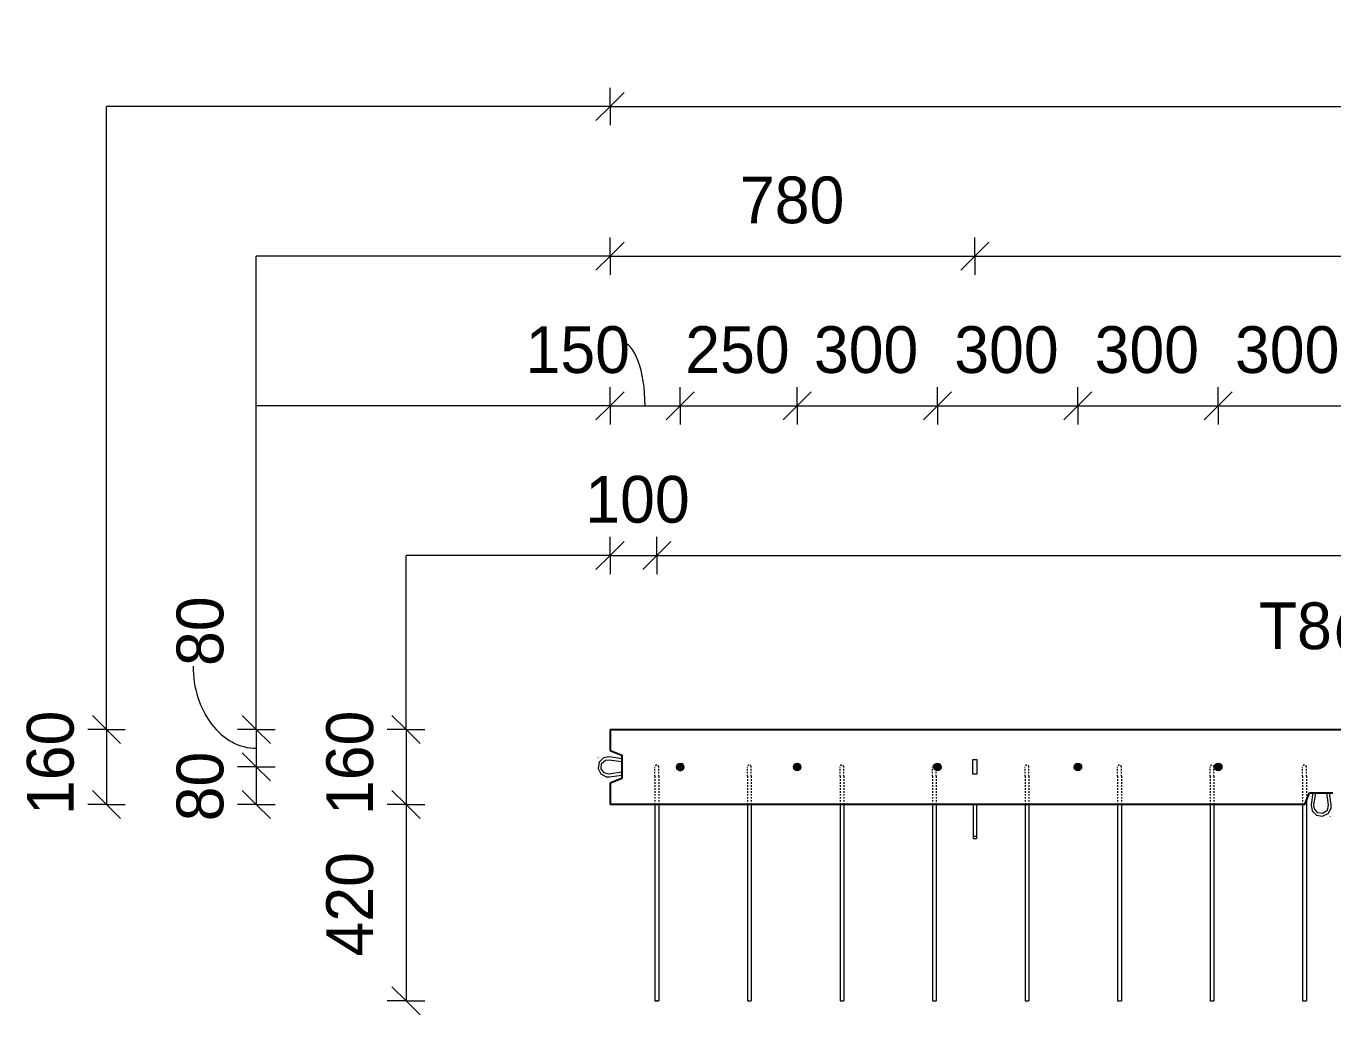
# Model space of a CAD drawing. Header units: millimetres. Extents: x 28381 to 58965, y 1600 to 31954.
# Drawn here: x 50509 to 53302, y 29840 to 31954 of the extents above; entities that cross this region are included whole.
import ezdxf

# ---------------------------------------------------------------- set-up
doc = ezdxf.new("R2010")
doc.units = ezdxf.units.MM
doc.linetypes.add('Dash', pattern=[6.36, 3.18, -3.18])
for name, color, linetype, lineweight in [('A-ANNO-DIMS', 211, 'Continuous', 9), ('A-ANNO-DIMS-40', 211, 'Continuous', 9), ('A-DETL-MBND', 5, 'Continuous', 18), ('A-GENM', 13, 'Continuous', 18), ('A-WALL', 113, 'Continuous', 25), ('S-RBAR', 171, 'Continuous', 18)]:
    doc.layers.add(name, color=color, linetype=linetype, lineweight=lineweight)
doc.styles.add('Nirmala UI Semilight', font='NirmalaS.ttf', dxfattribs={"height": 100})
doc.dimstyles.new('Diagonal_-_2_5mm_NI_UI', dxfattribs={"dimscale": 304.8, "dimtxt": 104.736395, "dimasz": 0.19685, "dimexe": 0.131234, "dimexo": 0.0625, "dimgap": 0.131234, "dimtad": 1, "dimdec": 4, "dimzin": 0, "dimdsep": 46, "dimtxsty": 'Nirmala UI Semilight', "dimblk1": 'OBLIQUE', "dimblk2": 'OBLIQUE', "dimsah": 1, "dimcen": 0.09, "dimazin": 0, "dimtfac": 1, "dimtdec": 4, "dimtix": 1, "dimtmove": 0, "dimatfit": 3, "dimfxl": 0.131234, "dimfxlon": 1, "dimtvp": 1, "dimtolj": 1, "dimtzin": 0, "dimarcsym": 2})
doc.dimstyles.new('Diagonal_-_2_5mm_NI_UI_1', dxfattribs={"dimscale": 304.8, "dimtxt": 104.736395, "dimasz": 0.19685, "dimexe": 0.131234, "dimexo": 0.0625, "dimgap": 0.131234, "dimtad": 1, "dimdec": 4, "dimzin": 0, "dimdsep": 46, "dimtxsty": 'Nirmala UI Semilight', "dimblk1": 'OBLIQUE', "dimblk2": 'OBLIQUE', "dimsah": 1, "dimcen": 0.09, "dimazin": 0, "dimtfac": 1, "dimtdec": 4, "dimtix": 1, "dimtmove": 1, "dimatfit": 3, "dimfxl": 0.131234, "dimfxlon": 1, "dimtvp": 1, "dimtolj": 1, "dimtzin": 0, "dimarcsym": 2})

# ---------------------------------------------------------------- blocks, each defined once
blk = doc.blocks.new('loopbox down bent - Wire Loop-602462-Elevation Top1')
at = {"layer": 'A-GENM'}
for p, q in [((66857.2, 30390.6), (66858, 30390.6)), ((66908, 30387.9), (66882, 30391.7)), ((66907.2, 30390.2), (66907.2, 30388.6)), ((66907.2, 30388.6), (66908, 30388.6)), ((66881.1, 30385.7), (66907.5, 30381.8)), ((66907.5, 30381.8), (66908, 30381.7)), ((66907.5, 30359), (66881.1, 30355.1)), ((66882, 30349.1), (66908, 30352.9)), ((66908, 30352.2), (66907.2, 30352.2)), ((66907.2, 30352.2), (66907.2, 30350.6)), ((66908, 30359), (66907.5, 30359)), ((66907.6, 30358.1), (66907.5, 30359)), ((66907.7, 30357.5), (66907.6, 30358.1)), ((66907.8, 30356.7), (66907.7, 30357.5)), ((66908, 30355.2), (66907.8, 30356.7))]:
    blk.add_line(p, q, dxfattribs=at)
at = {"layer": 'A-GENM', "flags": 128}
for points in [[(66882, 30391.7), (66869, 30389.6), (66859.7, 30380.3), (66857.5, 30367.3), (66863.2, 30355.5), (66874.8, 30349.2), (66882, 30349.1)], [(66881.1, 30355.1), (66870.3, 30357.5), (66863.9, 30366.5), (66865.1, 30377.5), (66873.4, 30384.9), (66881.1, 30385.7)]]:
    blk.add_lwpolyline(points, dxfattribs=at)
at = {"layer": 'A-GENM'}
for centre, start, end in [((66908.4, 30390.2), 112.2055, 180), ((66908.4, 30350.6), 180, 247.7945)]:
    blk.add_arc(centre, 1.2, start, end, dxfattribs=at)
blk = doc.blocks.new('loopbox down bent - Wire Loop-V6-Elevation Top1')
at = {"layer": 'A-GENM'}
for p, q in [((68385.5, 30315.4), (68381.7, 30289.3)), ((68383.2, 30314.6), (68384.8, 30314.6)), ((68384.8, 30314.6), (68384.8, 30315.4)), ((68387.7, 30288.4), (68391.6, 30314.9)), ((68389.4, 30315.2), (68387.8, 30315.3)), ((68390.1, 30315.1), (68389.4, 30315.2)), ((68390.7, 30315), (68390.1, 30315.1)), ((68391.6, 30314.9), (68390.7, 30315)), ((68391.6, 30314.9), (68391.7, 30315.3)), ((68414.4, 30315.4), (68414.5, 30314.8)), ((68414.5, 30314.8), (68418.3, 30288.4)), ((68424.4, 30289.3), (68420.5, 30315.4)), ((68421.2, 30315.4), (68421.2, 30314.6)), ((68421.2, 30314.6), (68422.8, 30314.6)), ((68423.2, 30264.5), (68423.2, 30265.3))]:
    blk.add_line(p, q, dxfattribs=at)
at = {"layer": 'A-GENM', "flags": 128}
for points in [[(68381.7, 30289.3), (68383.9, 30276.4), (68393.1, 30267), (68406.1, 30264.9), (68417.9, 30270.6), (68424.2, 30282.1), (68424.4, 30289.3)], [(68418.3, 30288.4), (68415.9, 30277.6), (68406.9, 30271.2), (68395.9, 30272.4), (68388.6, 30280.7), (68387.7, 30288.4)]]:
    blk.add_lwpolyline(points, dxfattribs=at)
at = {"layer": 'A-GENM'}
for centre, start, end in [((68383.2, 30315.8), 202.2055, 270), ((68422.8, 30315.8), 270, 337.7945)]:
    blk.add_arc(centre, 1.2, start, end, dxfattribs=at)
blk = doc.blocks.new('RR spread anchor face based - RR-SA-1_4-160-614768-Elevation Top1')
at = {"layer": 'A-GENM'}
for p, q in [((67660, 30222.4), (67660, 30290.3)), ((67666, 30290.3), (67666, 30222.4)), ((67660, 30217.4), (67660, 30222.4)), ((67660, 30222.4), (67666, 30222.4)), ((67666, 30222.4), (67666, 30217.4)), ((67660, 30217.4), (67666, 30217.4))]:
    blk.add_line(p, q, dxfattribs=at)
blk = doc.blocks.new('RR spread anchor face based - RR-SA-2_5-250-614728-Elevation Top1')
at = {"layer": 'A-GENM'}
for p, q in [((67668, 30385.4), (67658, 30385.4)), ((67658, 30385.4), (67658, 30355.4)), ((67668, 30355.4), (67668, 30385.4)), ((67658, 30355.4), (67668, 30355.4))]:
    blk.add_line(p, q, dxfattribs=at)
blk = doc.blocks.new('DIMBLOCK47-Elevation Top1')
at = {"layer": 'A-ANNO-DIMS-40'}
for p, q in [((51756.7, 31782.2), (51756.7, 31822.2)), ((55516.7, 31782.2), (55516.7, 31822.2)), ((51756.7, 31782.2), (51786.7, 31812.2)), ((55516.7, 31782.2), (55546.7, 31812.2)), ((51756.7, 31782.2), (51726.7, 31752.2)), ((51756.7, 31782.2), (55516.7, 31782.2)), ((51756.7, 31782.2), (51756.7, 31742.2)), ((55516.7, 31782.2), (55486.7, 31752.2)), ((55516.7, 31782.2), (55516.7, 31742.2))]:
    blk.add_line(p, q, dxfattribs=at)
at = {"layer": 'A-ANNO-DIMS-40', "color": 0, "insert": (53486.3, 31952.6), "char_height": 100, "width": 361.055, "attachment_point": 1, "line_spacing_factor": 1.142579, "style": 'Nirmala UI Semilight'}
blk.add_mtext('3760', dxfattribs=at)
blk = doc.blocks.new('_Oblique')
at = {"color": 0, "linetype": 'ByBlock', "lineweight": -2}
blk.add_line((-0.5, -0.5), (0.5, 0.5), dxfattribs=at)
blk = doc.blocks.new('DIMBLOCK48-Elevation Top1')
at = {"layer": 'A-ANNO-DIMS-40'}
for p, q in [((51756.7, 31462.2), (51756.7, 31502.2)), ((51756.7, 31462.2), (51786.7, 31492.2)), ((52536.7, 31462.2), (52536.7, 31502.2)), ((52536.7, 31462.2), (52566.7, 31492.2)), ((51756.7, 31462.2), (51726.7, 31432.2)), ((51756.7, 31462.2), (52536.7, 31462.2)), ((51756.7, 31462.2), (51756.7, 31422.2)), ((52536.7, 31462.2), (52506.7, 31432.2)), ((52536.7, 31462.2), (52536.7, 31422.2))]:
    blk.add_line(p, q, dxfattribs=at)
at = {"layer": 'A-ANNO-DIMS-40', "color": 0, "insert": (52034.4, 31632.6), "char_height": 100, "width": 269.649, "attachment_point": 1, "line_spacing_factor": 1.142579, "style": 'Nirmala UI Semilight'}
blk.add_mtext('780', dxfattribs=at)
blk = doc.blocks.new('DIMBLOCK49-Elevation Top1')
at = {"layer": 'A-ANNO-DIMS-40'}
for p, q in [((52536.7, 31462.2), (52536.7, 31502.2)), ((52536.7, 31462.2), (52566.7, 31492.2)), ((54346.7, 31462.2), (54346.7, 31502.2)), ((54346.7, 31462.2), (54376.7, 31492.2)), ((52536.7, 31462.2), (52506.7, 31432.2)), ((52536.7, 31462.2), (54346.7, 31462.2)), ((52536.7, 31462.2), (52536.7, 31422.2)), ((54346.7, 31462.2), (54316.7, 31432.2)), ((54346.7, 31462.2), (54346.7, 31422.2))]:
    blk.add_line(p, q, dxfattribs=at)
at = {"layer": 'A-ANNO-DIMS-40', "color": 0, "insert": (53312.2, 31632.6), "char_height": 100, "width": 310.781, "attachment_point": 1, "line_spacing_factor": 1.142579, "style": 'Nirmala UI Semilight'}
blk.add_mtext('1810', dxfattribs=at)
blk = doc.blocks.new('DIMBLOCK51-Elevation Top1')
at = {"layer": 'A-ANNO-DIMS-40'}
for p, q in [((51756.7, 31142.2), (51756.7, 31182.2)), ((51756.7, 31142.2), (51786.7, 31172.2)), ((51906.7, 31142.2), (51906.7, 31182.2)), ((51906.7, 31142.2), (51936.7, 31172.2)), ((51756.7, 31142.2), (51726.7, 31112.2)), ((51756.7, 31142.2), (51906.7, 31142.2)), ((51756.7, 31142.2), (51756.7, 31102.2)), ((51906.7, 31142.2), (51876.7, 31112.2)), ((51906.7, 31142.2), (51906.7, 31102.2))]:
    blk.add_line(p, q, dxfattribs=at)
blk.add_ellipse((51781.8, 31142.2), major_axis=(0, 135.2), ratio=0.368957, start_param=4.712389, end_param=6.283185, dxfattribs=at)
at = {"layer": 'A-ANNO-DIMS-40', "color": 0, "insert": (51576.2, 31312.6), "char_height": 100, "width": 246.797, "attachment_point": 1, "line_spacing_factor": 1.142579, "style": 'Nirmala UI Semilight'}
blk.add_mtext('150', dxfattribs=at)
blk = doc.blocks.new('DIMBLOCK52-Elevation Top1')
at = {"layer": 'A-ANNO-DIMS-40'}
for p, q in [((51906.7, 31142.2), (51906.7, 31182.2)), ((51906.7, 31142.2), (51936.7, 31172.2)), ((52156.7, 31142.2), (52156.7, 31182.2)), ((52156.7, 31142.2), (52186.7, 31172.2)), ((51906.7, 31142.2), (51876.7, 31112.2)), ((51906.7, 31142.2), (52156.7, 31142.2)), ((51906.7, 31142.2), (51906.7, 31102.2)), ((52156.7, 31142.2), (52126.7, 31112.2)), ((52156.7, 31142.2), (52156.7, 31102.2))]:
    blk.add_line(p, q, dxfattribs=at)
at = {"layer": 'A-ANNO-DIMS-40', "color": 0, "insert": (51917.5, 31312.6), "char_height": 100, "width": 274.219, "attachment_point": 1, "line_spacing_factor": 1.142579, "style": 'Nirmala UI Semilight'}
blk.add_mtext('250', dxfattribs=at)
blk = doc.blocks.new('DIMBLOCK53-Elevation Top1')
at = {"layer": 'A-ANNO-DIMS-40'}
for p, q in [((52156.7, 31142.2), (52156.7, 31182.2)), ((52156.7, 31142.2), (52186.7, 31172.2)), ((52456.7, 31142.2), (52456.7, 31182.2)), ((52456.7, 31142.2), (52486.7, 31172.2)), ((52156.7, 31142.2), (52126.7, 31112.2)), ((52156.7, 31142.2), (52456.7, 31142.2)), ((52156.7, 31142.2), (52156.7, 31102.2)), ((52456.7, 31142.2), (52426.7, 31112.2)), ((52456.7, 31142.2), (52456.7, 31102.2))]:
    blk.add_line(p, q, dxfattribs=at)
at = {"layer": 'A-ANNO-DIMS-40', "color": 0, "insert": (52192.5, 31312.6), "char_height": 100, "width": 274.219, "attachment_point": 1, "line_spacing_factor": 1.142579, "style": 'Nirmala UI Semilight'}
blk.add_mtext('300', dxfattribs=at)
blk = doc.blocks.new('DIMBLOCK54-Elevation Top1')
at = {"layer": 'A-ANNO-DIMS-40'}
for p, q in [((52456.7, 31142.2), (52456.7, 31182.2)), ((52456.7, 31142.2), (52486.7, 31172.2)), ((52756.7, 31142.2), (52756.7, 31182.2)), ((52756.7, 31142.2), (52786.7, 31172.2)), ((52456.7, 31142.2), (52426.7, 31112.2)), ((52456.7, 31142.2), (52756.7, 31142.2)), ((52456.7, 31142.2), (52456.7, 31102.2)), ((52756.7, 31142.2), (52726.7, 31112.2)), ((52756.7, 31142.2), (52756.7, 31102.2))]:
    blk.add_line(p, q, dxfattribs=at)
at = {"layer": 'A-ANNO-DIMS-40', "color": 0, "insert": (52492.5, 31312.6), "char_height": 100, "width": 274.219, "attachment_point": 1, "line_spacing_factor": 1.142579, "style": 'Nirmala UI Semilight'}
blk.add_mtext('300', dxfattribs=at)
blk = doc.blocks.new('DIMBLOCK55-Elevation Top1')
at = {"layer": 'A-ANNO-DIMS-40'}
for p, q in [((52756.7, 31142.2), (52756.7, 31182.2)), ((52756.7, 31142.2), (52786.7, 31172.2)), ((53056.7, 31142.2), (53056.7, 31182.2)), ((53056.7, 31142.2), (53086.7, 31172.2)), ((52756.7, 31142.2), (52726.7, 31112.2)), ((52756.7, 31142.2), (53056.7, 31142.2)), ((52756.7, 31142.2), (52756.7, 31102.2)), ((53056.7, 31142.2), (53026.7, 31112.2)), ((53056.7, 31142.2), (53056.7, 31102.2))]:
    blk.add_line(p, q, dxfattribs=at)
at = {"layer": 'A-ANNO-DIMS-40', "color": 0, "insert": (52792.5, 31312.6), "char_height": 100, "width": 274.219, "attachment_point": 1, "line_spacing_factor": 1.142579, "style": 'Nirmala UI Semilight'}
blk.add_mtext('300', dxfattribs=at)
blk = doc.blocks.new('DIMBLOCK56-Elevation Top1')
at = {"layer": 'A-ANNO-DIMS-40'}
for p, q in [((53056.7, 31142.2), (53056.7, 31182.2)), ((53056.7, 31142.2), (53086.7, 31172.2)), ((53356.7, 31142.2), (53356.7, 31182.2)), ((53356.7, 31142.2), (53386.7, 31172.2)), ((53056.7, 31142.2), (53026.7, 31112.2)), ((53056.7, 31142.2), (53356.7, 31142.2)), ((53056.7, 31142.2), (53056.7, 31102.2)), ((53356.7, 31142.2), (53326.7, 31112.2)), ((53356.7, 31142.2), (53356.7, 31102.2))]:
    blk.add_line(p, q, dxfattribs=at)
at = {"layer": 'A-ANNO-DIMS-40', "color": 0, "insert": (53092.5, 31312.6), "char_height": 100, "width": 274.219, "attachment_point": 1, "line_spacing_factor": 1.142579, "style": 'Nirmala UI Semilight'}
blk.add_mtext('300', dxfattribs=at)
blk = doc.blocks.new('DIMBLOCK65-Elevation Top1')
at = {"layer": 'A-ANNO-DIMS-40'}
for p, q in [((51756.7, 30822.2), (51756.7, 30862.2)), ((51756.7, 30822.2), (51786.7, 30852.2)), ((51856.7, 30822.2), (51856.7, 30862.2)), ((51856.7, 30822.2), (51886.7, 30852.2)), ((51756.7, 30822.2), (51726.7, 30792.2)), ((51756.7, 30822.2), (51856.7, 30822.2)), ((51756.7, 30822.2), (51756.7, 30782.2)), ((51856.7, 30822.2), (51826.7, 30792.2)), ((51856.7, 30822.2), (51856.7, 30782.2))]:
    blk.add_line(p, q, dxfattribs=at)
at = {"layer": 'A-ANNO-DIMS-40', "color": 0, "insert": (51703.9, 30992.6), "char_height": 100, "width": 246.797, "attachment_point": 1, "line_spacing_factor": 1.142579, "style": 'Nirmala UI Semilight'}
blk.add_mtext('100', dxfattribs=at)
blk = doc.blocks.new('DIMBLOCK66-Elevation Top1')
at = {"layer": 'A-ANNO-DIMS-40'}
for p, q in [((51856.7, 30822.2), (51856.7, 30862.2)), ((51856.7, 30822.2), (51886.7, 30852.2)), ((55416.7, 30822.2), (55416.7, 30862.2)), ((55416.7, 30822.2), (55446.7, 30852.2)), ((51856.7, 30822.2), (51826.7, 30792.2)), ((51856.7, 30822.2), (55416.7, 30822.2)), ((51856.7, 30822.2), (51856.7, 30782.2)), ((55416.7, 30822.2), (55386.7, 30792.2)), ((55416.7, 30822.2), (55416.7, 30782.2))]:
    blk.add_line(p, q, dxfattribs=at)
at = {"layer": 'A-ANNO-DIMS-40', "color": 0, "char_height": 100, "attachment_point": 1, "line_spacing_factor": 1.142579, "style": 'Nirmala UI Semilight'}
for s, insert, width in [('3560', (53484.4, 30992.6), 365.625), ('T8@200mmC/C', (53143.5, 30722.2), 1183.712)]:
    blk.add_mtext(s, dxfattribs=dict(at, insert=insert, width=width))
blk = doc.blocks.new('DIMBLOCK68-Elevation Top1')
at = {"layer": 'A-ANNO-DIMS-40'}
for p, q in [((50680.7, 30450.4), (50650.7, 30480.4)), ((50680.7, 30450.4), (50640.7, 30450.4)), ((50680.7, 30450.4), (50680.7, 30290.4)), ((50680.7, 30450.4), (50710.7, 30420.4)), ((50680.7, 30450.4), (50720.7, 30450.4)), ((50680.7, 30290.4), (50650.7, 30320.4)), ((50680.7, 30290.4), (50640.7, 30290.4)), ((50680.7, 30290.4), (50710.7, 30260.4)), ((50680.7, 30290.4), (50720.7, 30290.4))]:
    blk.add_line(p, q, dxfattribs=at)
at = {"layer": 'A-ANNO-DIMS-40', "color": 0, "insert": (50510.2, 30267.6), "char_height": 100, "width": 246.797, "attachment_point": 1, "rotation": 90, "line_spacing_factor": 1.142579, "style": 'Nirmala UI Semilight'}
blk.add_mtext('160', dxfattribs=at)
blk = doc.blocks.new('DIMBLOCK69-Elevation Top1')
at = {"layer": 'A-ANNO-DIMS-40'}
for p, q in [((51000.7, 30450.4), (50970.7, 30480.4)), ((51000.7, 30450.4), (50960.7, 30450.4)), ((51000.7, 30450.4), (51000.7, 30370.4)), ((51000.7, 30450.4), (51030.7, 30420.4)), ((51000.7, 30450.4), (51040.7, 30450.4)), ((51000.7, 30370.4), (50970.7, 30400.4)), ((51000.7, 30370.4), (50960.7, 30370.4)), ((51000.7, 30370.4), (51030.7, 30340.4)), ((51000.7, 30370.4), (51040.7, 30370.4))]:
    blk.add_line(p, q, dxfattribs=at)
blk.add_ellipse((51000.7, 30586.2), major_axis=(0, 175.8), ratio=0.769168, start_param=1.570796, end_param=3.141593, dxfattribs=at)
at = {"layer": 'A-ANNO-DIMS-40', "color": 0, "insert": (50830.2, 30586.2), "char_height": 100, "width": 182.813, "attachment_point": 1, "rotation": 90, "line_spacing_factor": 1.142579, "style": 'Nirmala UI Semilight'}
blk.add_mtext('80', dxfattribs=at)
blk = doc.blocks.new('DIMBLOCK70-Elevation Top1')
at = {"layer": 'A-ANNO-DIMS-40'}
for p, q in [((51000.7, 30370.4), (50970.7, 30400.4)), ((51000.7, 30370.4), (50960.7, 30370.4)), ((51000.7, 30370.4), (51000.7, 30290.4)), ((51000.7, 30370.4), (51030.7, 30340.4)), ((51000.7, 30370.4), (51040.7, 30370.4)), ((51000.7, 30290.4), (50970.7, 30320.4)), ((51000.7, 30290.4), (50960.7, 30290.4)), ((51000.7, 30290.4), (51030.7, 30260.4)), ((51000.7, 30290.4), (51040.7, 30290.4))]:
    blk.add_line(p, q, dxfattribs=at)
at = {"layer": 'A-ANNO-DIMS-40', "color": 0, "insert": (50830.2, 30254.2), "char_height": 100, "width": 182.813, "attachment_point": 1, "rotation": 90, "line_spacing_factor": 1.142579, "style": 'Nirmala UI Semilight'}
blk.add_mtext('80', dxfattribs=at)
blk = doc.blocks.new('DIMBLOCK71-Elevation Top1')
at = {"layer": 'A-ANNO-DIMS-40'}
for p, q in [((51320.7, 30450.4), (51290.7, 30480.4)), ((51320.7, 30450.4), (51280.7, 30450.4)), ((51320.7, 30450.4), (51320.7, 30290.4)), ((51320.7, 30450.4), (51350.7, 30420.4)), ((51320.7, 30450.4), (51360.7, 30450.4)), ((51320.7, 30290.4), (51290.7, 30320.4)), ((51320.7, 30290.4), (51280.7, 30290.4)), ((51320.7, 30290.4), (51350.7, 30260.4)), ((51320.7, 30290.4), (51360.7, 30290.4))]:
    blk.add_line(p, q, dxfattribs=at)
at = {"layer": 'A-ANNO-DIMS-40', "color": 0, "insert": (51150.2, 30267.6), "char_height": 100, "width": 246.797, "attachment_point": 1, "rotation": 90, "line_spacing_factor": 1.142579, "style": 'Nirmala UI Semilight'}
blk.add_mtext('160', dxfattribs=at)
blk = doc.blocks.new('DIMBLOCK72-Elevation Top1')
at = {"layer": 'A-ANNO-DIMS-40'}
for p, q in [((51320.7, 30290.4), (51290.7, 30320.4)), ((51320.7, 30290.4), (51280.7, 30290.4)), ((51320.7, 30290.4), (51320.7, 29870.4)), ((51320.7, 30290.4), (51350.7, 30260.4)), ((51320.7, 30290.4), (51360.7, 30290.4)), ((51320.7, 29870.4), (51290.7, 29900.4)), ((51320.7, 29870.4), (51280.7, 29870.4)), ((51320.7, 29870.4), (51350.7, 29840.4)), ((51320.7, 29870.4), (51360.7, 29870.4))]:
    blk.add_line(p, q, dxfattribs=at)
at = {"layer": 'A-ANNO-DIMS-40', "color": 0, "insert": (51150.2, 29965.2), "char_height": 100, "width": 276.504, "attachment_point": 1, "rotation": 90, "line_spacing_factor": 1.142579, "style": 'Nirmala UI Semilight'}
blk.add_mtext('420', dxfattribs=at)

msp = doc.modelspace()

# ---------------------------------------------------------------- hatches: boundary and pattern name
at = {"layer": 'S-RBAR'}
h = msp.add_hatch(color=256, dxfattribs=at)
edge = h.paths.add_edge_path()
edge.add_arc((51906.7351, 30370.39395), 8, 0, 360)
for points in [[(51906.7351, 30362.39395), (51914.34355, 30367.92181), (51911.43738, 30376.86608), (51902.03281, 30376.86608), (51899.12664, 30367.92181)], [(52154.26296, 30362.78549), (52163.20723, 30365.69166), (52163.20723, 30375.09623), (52154.26296, 30378.0024), (52148.7351, 30370.39395)], [(52454.26296, 30362.78549), (52463.20723, 30365.69166), (52463.20723, 30375.09623), (52454.26296, 30378.0024), (52448.7351, 30370.39395)], [(52754.26296, 30362.78549), (52763.20723, 30365.69166), (52763.20723, 30375.09623), (52754.26296, 30378.0024), (52748.7351, 30370.39395)], [(53054.26296, 30362.78549), (53063.20723, 30365.69166), (53063.20723, 30375.09623), (53054.26296, 30378.0024), (53048.7351, 30370.39395)]]:
    msp.add_hatch(color=256, dxfattribs=at).paths.add_polyline_path(points)
h = msp.add_hatch(color=256, dxfattribs=at)
edge = h.paths.add_edge_path()
edge.add_arc((52156.7351, 30370.39395), 8, 0, 360)
h = msp.add_hatch(color=256, dxfattribs=at)
edge = h.paths.add_edge_path()
edge.add_arc((52456.7351, 30370.39395), 8, 0, 360)
h = msp.add_hatch(color=256, dxfattribs=at)
edge = h.paths.add_edge_path()
edge.add_arc((52756.7351, 30370.39395), 8, 0, 360)
h = msp.add_hatch(color=256, dxfattribs=at)
edge = h.paths.add_edge_path()
edge.add_arc((53056.7351, 30370.39395), 8, 0, 360)

# ---------------------------------------------------------------- linework, layer by layer
at = {"layer": 'A-DETL-MBND'}
for p, q in [((50680.65593, 30450.39395), (50680.65593, 31782.15063)), ((51756.7351, 31782.15063), (50680.65593, 31782.15063)), ((51000.65593, 30450.39395), (51000.65593, 31462.15063)), ((51756.7351, 31462.15063), (51000.65593, 31462.15063)), ((51756.7351, 31142.15063), (51000.65593, 31142.15063)), ((51320.65593, 30450.39395), (51320.65593, 30822.15063)), ((51756.7351, 30822.15063), (51320.65593, 30822.15063)), ((51856.7351, 29870.39395), (51852.7351, 29870.39395))]:
    msp.add_line(p, q, dxfattribs=at)
at = {"layer": 'A-WALL'}
for p, q in [((51756.7351, 30450.39395), (55516.7351, 30450.39395)), ((51756.7351, 30450.39395), (51756.7351, 30405.39395)), ((51756.7351, 30405.39395), (51781.7351, 30395.39395)), ((51781.7351, 30395.39395), (51781.7351, 30345.39395)), ((51781.7351, 30345.39395), (51756.7351, 30335.39395)), ((51756.7351, 30335.39395), (51756.7351, 30290.39395)), ((53241.7351, 30290.39395), (53251.7351, 30315.39395)), ((53251.7351, 30315.39395), (53301.7351, 30315.39395)), ((53241.7351, 30290.39395), (51756.7351, 30290.39395))]:
    msp.add_line(p, q, dxfattribs=at)
at = {"layer": 'S-RBAR', "linetype": 'Dash'}
for p, q in [((51852.7351, 30350.39395), (51852.7351, 30370.39395)), ((51860.7351, 30350.39395), (51860.7351, 30370.39395)), ((52050.51287, 30350.39395), (52050.51287, 30370.39395)), ((52058.51287, 30350.39395), (52058.51287, 30370.39395)), ((52248.29065, 30350.39395), (52248.29065, 30370.39395)), ((52256.29065, 30350.39395), (52256.29065, 30370.39395)), ((52446.06843, 30350.39395), (52446.06843, 30370.39395)), ((52454.06843, 30350.39395), (52454.06843, 30370.39395)), ((52643.84621, 30350.39395), (52643.84621, 30370.39395)), ((52651.84621, 30350.39395), (52651.84621, 30370.39395)), ((52841.62398, 30350.39395), (52841.62398, 30370.39395)), ((52849.62398, 30350.39395), (52849.62398, 30370.39395)), ((53039.40176, 30350.39395), (53039.40176, 30370.39395)), ((53047.40176, 30350.39395), (53047.40176, 30370.39395)), ((53237.17954, 30350.39395), (53237.17954, 30370.39395)), ((53245.17954, 30350.39395), (53245.17954, 30370.39395)), ((51852.7351, 30350.39395), (51852.7351, 30290.44356)), ((51860.7351, 30350.39395), (51860.7351, 30290.44356)), ((52050.51287, 30350.39395), (52050.51287, 30290.44356)), ((52058.51287, 30350.39395), (52058.51287, 30290.44356)), ((52248.29065, 30350.39395), (52248.29065, 30290.44356)), ((52256.29065, 30350.39395), (52256.29065, 30290.44356)), ((52446.06843, 30350.39395), (52446.06843, 30290.44356)), ((52454.06843, 30350.39395), (52454.06843, 30290.44356)), ((52643.84621, 30350.39395), (52643.84621, 30290.44356)), ((52651.84621, 30350.39395), (52651.84621, 30290.44356)), ((52841.62398, 30350.39395), (52841.62398, 30290.44356)), ((52849.62398, 30350.39395), (52849.62398, 30290.44356)), ((53039.40176, 30350.39395), (53039.40176, 30290.44356)), ((53047.40176, 30350.39395), (53047.40176, 30290.44356)), ((53237.17954, 30350.39395), (53237.17954, 30290.44356)), ((53245.17954, 30350.39395), (53245.17954, 30299.13864))]:
    msp.add_line(p, q, dxfattribs=at)
at = {"layer": 'S-RBAR'}
for p, q in [((51902.03281, 30376.86608), (51899.12664, 30367.92181)), ((51899.12664, 30367.92181), (51906.7351, 30362.39395)), ((51911.43738, 30376.86608), (51902.03281, 30376.86608)), ((51906.7351, 30362.39395), (51914.34355, 30367.92181)), ((51914.34355, 30367.92181), (51911.43738, 30376.86608)), ((52154.26296, 30378.0024), (52148.7351, 30370.39395)), ((52148.7351, 30370.39395), (52154.26296, 30362.78549)), ((52163.20723, 30375.09623), (52154.26296, 30378.0024)), ((52154.26296, 30362.78549), (52163.20723, 30365.69166)), ((52163.20723, 30365.69166), (52163.20723, 30375.09623)), ((52454.26296, 30378.0024), (52448.7351, 30370.39395)), ((52448.7351, 30370.39395), (52454.26296, 30362.78549)), ((52463.20723, 30375.09623), (52454.26296, 30378.0024)), ((52454.26296, 30362.78549), (52463.20723, 30365.69166)), ((52463.20723, 30365.69166), (52463.20723, 30375.09623)), ((52754.26296, 30378.0024), (52748.7351, 30370.39395)), ((52748.7351, 30370.39395), (52754.26296, 30362.78549)), ((52763.20723, 30375.09623), (52754.26296, 30378.0024)), ((52754.26296, 30362.78549), (52763.20723, 30365.69166)), ((52763.20723, 30365.69166), (52763.20723, 30375.09623)), ((53054.26296, 30378.0024), (53048.7351, 30370.39395)), ((53048.7351, 30370.39395), (53054.26296, 30362.78549)), ((53063.20723, 30375.09623), (53054.26296, 30378.0024)), ((53054.26296, 30362.78549), (53063.20723, 30365.69166)), ((53063.20723, 30365.69166), (53063.20723, 30375.09623)), ((51852.7351, 30290.39395), (51852.7351, 29870.39395)), ((51860.7351, 30290.39395), (51860.7351, 29870.39395)), ((52050.51287, 30290.39395), (52050.51287, 29870.39395)), ((52058.51287, 30290.39395), (52058.51287, 29870.39395)), ((52248.29065, 30290.34434), (52248.29065, 29870.39395)), ((52256.29065, 30290.34434), (52256.29065, 29870.39395)), ((52446.06843, 30290.34434), (52446.06843, 29870.39395)), ((52454.06843, 30290.34434), (52454.06843, 29870.39395)), ((52643.84621, 30290.34434), (52643.84621, 29870.39395)), ((52651.84621, 30290.34434), (52651.84621, 29870.39395)), ((52841.62398, 30290.34434), (52841.62398, 29870.39395)), ((52849.62398, 30290.34434), (52849.62398, 29870.39395)), ((53039.40176, 30290.34434), (53039.40176, 29870.39395)), ((53047.40176, 30290.34434), (53047.40176, 29870.39395)), ((53237.17954, 30290.34434), (53237.17954, 29870.39395)), ((53245.17954, 30298.87148), (53245.17954, 29870.39395)), ((51852.7351, 29870.39395), (51860.7351, 29870.39395)), ((52050.51287, 29870.39395), (52058.51287, 29870.39395)), ((52248.29065, 29870.39395), (52256.29065, 29870.39395)), ((52446.06843, 29870.39395), (52454.06843, 29870.39395)), ((52643.84621, 29870.39395), (52651.84621, 29870.39395)), ((52841.62398, 29870.39395), (52849.62398, 29870.39395)), ((53039.40176, 29870.39395), (53047.40176, 29870.39395)), ((53237.17954, 29870.39395), (53245.17954, 29870.39395))]:
    msp.add_line(p, q, dxfattribs=at)
for centre in [(51906.7351, 30370.39395), (52156.7351, 30370.39395), (52456.7351, 30370.39395), (52756.7351, 30370.39395), (53056.7351, 30370.39395)]:
    msp.add_circle(centre, 8, dxfattribs=at)
at = {"layer": 'S-RBAR', "linetype": 'Dash'}
for centre in [(51856.7351, 30370.39395), (52054.51287, 30370.39395), (52252.29065, 30370.39395), (52450.06843, 30370.39395), (52647.84621, 30370.39395), (52845.62398, 30370.39395), (53043.40176, 30370.39395), (53241.17954, 30370.39395)]:
    msp.add_arc(centre, 4, 0, 180, dxfattribs=at)

# ---------------------------------------------------------------- block references
at = {"layer": 'A-GENM'}
for name in ['loopbox down bent - Wire Loop-602462-Elevation Top1', 'RR spread anchor face based - RR-SA-2_5-250-614728-Elevation Top1', 'loopbox down bent - Wire Loop-V6-Elevation Top1', 'RR spread anchor face based - RR-SA-1_4-160-614768-Elevation Top1']:
    msp.add_blockref(name, (-15126.30749, 0), dxfattribs=at)

# ---------------------------------------------------------------- dimensions: what is measured, and where the dimension line sits
at = {"layer": 'A-ANNO-DIMS'}
for base, p1, p2, override, picture, middle in [((55516.7351, 31782.15063), (51756.7351, 31742.15063), (55516.7351, 31742.15063), {"dimpost": '<>', "dimfxl": 3760}, 'DIMBLOCK47-Elevation Top1', (53636.7351, 31873.85913)), ((52536.7351, 31462.15063), (51756.7351, 31422.15063), (52536.7351, 31422.15063), {"dimpost": '<>', "dimfxl": 780}, 'DIMBLOCK48-Elevation Top1', (52146.7351, 31553.82427)), ((54346.7351, 31462.15063), (52536.7351, 31422.15063), (54346.7351, 31422.15063), {"dimpost": '<>', "dimfxl": 1810}, 'DIMBLOCK49-Elevation Top1', (53441.7351, 31554.10321)), ((52156.7351, 31142.15063), (51906.7351, 31102.15063), (52156.7351, 31102.15063), {"dimpost": '<>', "dimfxl": 250}, 'DIMBLOCK52-Elevation Top1', (52031.7351, 31233.82427)), ((52456.7351, 31142.15063), (52156.7351, 31102.15063), (52456.7351, 31102.15063), {"dimpost": '<>', "dimfxl": 300}, 'DIMBLOCK53-Elevation Top1', (52306.7351, 31233.85913)), ((52756.7351, 31142.15063), (52456.7351, 31102.15063), (52756.7351, 31102.15063), {"dimpost": '<>', "dimfxl": 300}, 'DIMBLOCK54-Elevation Top1', (52606.7351, 31233.85913)), ((53056.7351, 31142.15063), (52756.7351, 31102.15063), (53056.7351, 31102.15063), {"dimpost": '<>', "dimfxl": 300}, 'DIMBLOCK55-Elevation Top1', (52906.7351, 31233.85913)), ((53356.7351, 31142.15063), (53056.7351, 31102.15063), (53356.7351, 31102.15063), {"dimpost": '<>', "dimfxl": 300}, 'DIMBLOCK56-Elevation Top1', (53206.7351, 31233.85913)), ((51856.7351, 30822.15063), (51756.7351, 30782.15063), (51856.7351, 30782.15063), {"dimpost": '<>', "dimfxl": 100}, 'DIMBLOCK65-Elevation Top1', (51806.7351, 30914.10321))]:
    dim = msp.add_linear_dim(base=base, p1=p1, p2=p2, dimstyle='Diagonal_-_2_5mm_NI_UI', override=override, dxfattribs=at)
    dim.commit()
    dim.dimension.update_dxf_attribs({"geometry": picture, "text_midpoint": middle})
dim = msp.add_linear_dim(base=(51906.7351, 31142.15063), p1=(51756.7351, 31102.15063), p2=(51906.7351, 31102.15063), dimstyle='Diagonal_-_2_5mm_NI_UI_1', override={"dimpost": '<>', "dimfxl": 150}, dxfattribs=at)
dim.commit()
dim.dimension.update_dxf_attribs({"geometry": 'DIMBLOCK51-Elevation Top1', "text_midpoint": (51699.58089, 31245.95273), "dimtype": 160})
dim = msp.add_linear_dim(base=(55416.7351, 30822.15063), p1=(51856.7351, 30782.15063), p2=(55416.7351, 30782.15063), text='<>\\XT8@200mmC/C', dimstyle='Diagonal_-_2_5mm_NI_UI', override={"dimpost": '<>', "dimfxl": 3560}, dxfattribs=at)
dim.commit()
dim.dimension.update_dxf_attribs({"geometry": 'DIMBLOCK66-Elevation Top1', "text_midpoint": (53636.7351, 30822.15063)})
dim = msp.add_linear_dim(base=(51000.65593, 30370.39395), p1=(51040.65593, 30450.39395), p2=(51040.65593, 30370.39395), angle=90, dimstyle='Diagonal_-_2_5mm_NI_UI_1', override={"dimpost": '<>', "dimfxl": 80}, dxfattribs=at)
dim.commit()
dim.dimension.update_dxf_attribs({"geometry": 'DIMBLOCK69-Elevation Top1', "text_midpoint": (50896.85383, 30677.59395), "dimtype": 160, "text_rotation": 90})
for base, p1, p2, override, picture, middle in [((50680.65593, 30290.39395), (50720.65593, 30450.39395), (50720.65593, 30290.39395), {"dimpost": '<>', "dimfxl": 160}, 'DIMBLOCK68-Elevation Top1', (50588.66848, 30370.39395)), ((51320.65593, 30290.39395), (51360.65593, 30450.39395), (51360.65593, 30290.39395), {"dimpost": '<>', "dimfxl": 160}, 'DIMBLOCK71-Elevation Top1', (51228.66848, 30370.39395)), ((51000.65593, 30290.39395), (51040.65593, 30370.39395), (51040.65593, 30290.39395), {"dimpost": '<>', "dimfxl": 80}, 'DIMBLOCK70-Elevation Top1', (50908.98229, 30330.39395)), ((51320.65593, 29870.39395), (51360.65593, 30290.39395), (51360.65593, 29870.39395), {"dimpost": '<>', "dimfxl": 420}, 'DIMBLOCK72-Elevation Top1', (51228.98229, 30080.39395))]:
    dim = msp.add_linear_dim(base=base, p1=p1, p2=p2, angle=90, dimstyle='Diagonal_-_2_5mm_NI_UI', override=override, dxfattribs=at)
    dim.commit()
    dim.dimension.update_dxf_attribs({"geometry": picture, "text_midpoint": middle})

doc.saveas('drawing.dxf')
